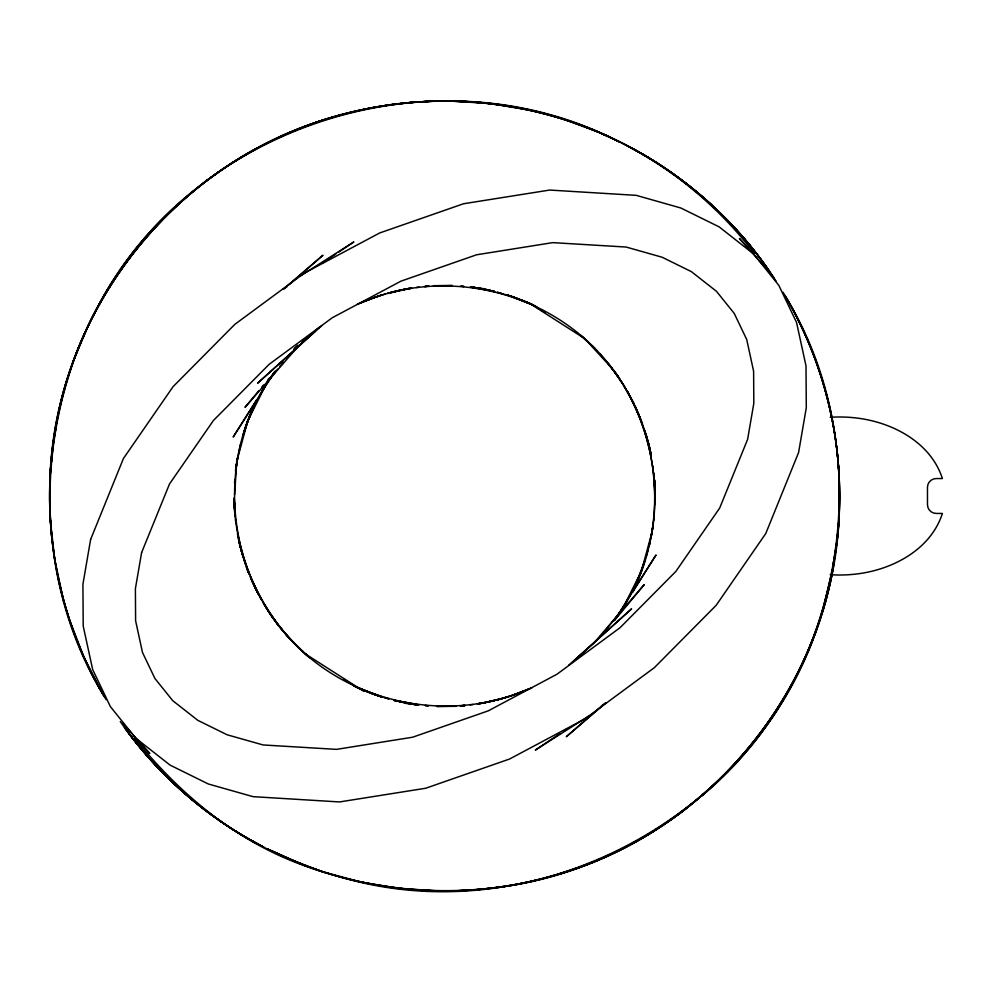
<?xml version="1.0" encoding="UTF-8"?>
<svg xmlns="http://www.w3.org/2000/svg" width="992" height="992" viewBox="0 0 992 992"><rect width="100%" height="100%" fill="white"/><g stroke="black" fill="none" stroke-linecap="round" stroke-linejoin="round"><path stroke-width="1.49" d="M234.174 498.852L235.129 515.728M654.956 503.911L654.522 480.872M234.162 497.984L235.129 515.852M654.918 504.159L654.484 480.674M49.6 499.695C49.327 458.639 55.329 417.57 67.506 378.361M234.608 483.092L234.769 480.19M654.038 519.039L654.199 516.15M654.943 503.118L655.191 498.778M234.36 499.187L234.075 503.713C236.989 559.984 261.962 614.06 303.502 652.24M234.645 494.673L236.753 461.553L247.789 420.868L265.955 384.598M652.562 528.947C660.883 473.221 646.387 415.586 613.44 369.966M49.96 478.739C54.92 314.551 173.612 162.353 331.626 117.465M839.257 513.261C834.297 677.449 715.604 829.647 557.591 874.535M234.62 482.744L234.831 479.657M653.84 520.068L654.274 513.893M655.03 503.068L655.253 499.98M51.646 461.987L52.105 455.898M52.34 452.848C64.517 329.232 140.43 214.892 248.025 153.338C326.145 108.798 419.405 91.438 508.214 106.107M836.529 543.715L832.66 568.924L823.05 608.617M836.764 540.665L837.223 534.576M836.839 543.008C847.292 456.506 828.06 366.904 783.072 292.293M60.934 402.963C49.811 447.838 46.996 494.624 52.092 540.553M235.65 471.25L236.332 465.136M652.55 529.926L653.232 523.813M653.728 519.225L654.236 514.637M235.575 471.969L236.939 460.449M652.624 528.674L653.294 522.92M653.815 518.593L654.15 515.716M235.65 470.096L237.981 455.799M651.012 537.639L653.331 523.33M235.488 470.382L238.154 455.13M650.802 538.396L653.195 524.669M53.035 443.709L54.944 433.814M55.49 430.974L56.036 428.147M832.908 565.266C840.794 527.93 840.98 489.292 837.124 451.447M834.024 562.427C808.108 728.413 665.533 866.611 498.827 887.294M236.666 462.074L237.968 456.072M648.979 546.443L650.281 540.442M650.926 537.441L652.228 531.427L649.09 545.687M238.539 453.381L240.758 443.474M833.156 567.325C810.613 692.577 723.974 803.47 607.935 855.712C537.292 887.418 457.498 898.479 381.002 885.893M61.306 401.562C89.342 282.993 176.44 180.792 288.399 133.114C400.446 84.283 534.812 91.785 640.621 153.016M652.066 531.898L641.427 571.132L622.592 608.753L604.103 632.338M645.99 557.281L647.131 553.09M649.028 546.096L650.169 541.892M242.606 437.125L243.883 432.648M645.346 559.352L636.046 583.953M647.032 553.387L648.309 548.923M822.579 610.08C767.188 810.241 540.752 935.729 341.57 877.362M243.598 433.74L247.888 420.596M243.573 433.74L248.198 420M244.367 430.516L251.137 412.932M637.038 581.771L644.329 562.836M73.78 359.885L88.995 324.012M245.718 426.746L252.018 410.924M248.508 419.194L254.113 406.546M635.736 584.04L641.328 571.404L645.135 559.724L640.559 573.376L633.789 588.343M248.657 418.624L251.125 413.18M800.234 667.988C841.526 583.073 850.714 483.29 825.778 392.224M258.094 398.598L260.065 394.717M626.014 603.161L627.452 600.408M628.878 597.668L632.462 590.81M621.972 609.733L627.291 600.396M97.886 306.702C192.597 124.322 436.158 46.822 618.648 141.521C589.93 127.199 559.327 116.845 528.042 109.864M260.276 394.407L267.753 381.486M622.207 609.224L630.441 595.002M791.343 685.298C739.598 780.853 646.772 852.76 541.334 879.024C459.879 899.322 372.31 892.676 294.326 861.912C230.553 836.764 177.332 791.021 134.59 738.184M274.474 372.136L233.194 437.013L256.742 399.714C215.785 481.666 232.512 584.586 298.927 648.173C359.24 705.709 451.918 722.226 528.451 689.279M614.742 619.864L656.034 554.987L632.487 592.286C673.432 510.334 656.704 407.414 590.29 343.827C529.988 286.291 437.298 269.774 360.766 302.721M262.037 390.848L273.854 372.595M616.937 616.974L626.398 602.38M266.625 383.681L271.746 375.943M624.303 605.74L614.904 619.926L644.217 584.635L593.191 643.758L573.649 661.168L631.606 608.815L568.726 665.186M267.257 382.267L271.721 376.03M273.507 373.525L275.292 371.033M613.924 620.967L619.281 613.478M268.646 380.271L274.834 371.752M615.263 619.033L621.463 610.514M266.625 383.247L277.723 369.098M279.57 366.742L283.266 362.018M286.043 358.484L287.891 356.128M258.689 390.873L244.999 407.365L298.332 346.196M261.615 387.339L263.574 384.983M267.48 380.271L269.44 377.915M294.636 348.44L297.699 345.34M187.637 195.97C44.107 314.365 6.845 537.763 104.148 696.334M701.58 796.03C845.11 677.635 882.372 454.237 785.069 295.666M300.626 344.15L315.58 330.832L257.61 383.185L321.656 325.798M289.044 284.704L322.921 255.266L283.154 289.329L287.01 286.738M601.338 706.279L566.308 736.734L606.075 702.671L602.218 705.262M293.644 349.258L298.195 345.365M301.605 342.451L318.643 327.881M203.36 183.185C275.826 127.125 368.069 97.588 459.656 101.469C575.013 104.16 685.026 162.217 754.627 253.816M685.757 808.902C636.814 846.511 579.068 872.464 518.444 884.083M323.008 262.607L325.574 260.884M328.154 259.16L335.866 253.989M338.433 252.266L353.859 241.924L300.117 276.185M559.786 733.696L535.358 750.076L589.099 715.815M563.642 731.116L566.209 729.393M357.058 304.383L375.931 296.893M513.286 695.107L532.158 687.617M358.658 303.664L378.832 295.852M510.384 696.148L530.559 688.336M366.147 300.564L382.032 294.971M504.308 698.046L524.52 690.928M368.627 299.497L378.25 296.335M381.002 295.43L385.132 294.066M501.332 698.839L508.214 696.57M516.472 693.854L520.602 692.503M377.282 296.36L381.647 295.132M387.488 293.483L411.122 288.25M501.741 698.517L484.071 702.708M504.655 697.698L511.934 695.64M387.773 293.409L399.702 290.148L411.903 288.139M489.515 701.852L508.896 696.558M351.552 112.071C227.714 141.31 121.495 234.298 76.285 353.251C32.166 465.236 43.598 596.911 106.144 699.707M390.662 292.578L405.046 289.131M484.17 702.869L502.87 698.393M351.329 112.121L370.983 107.88M390.674 292.404L410.49 288.089M478.727 703.911L499.956 699.286M537.962 879.854C458.874 899.087 373.972 893.184 298.381 862.966M478.107 703.75L481.083 703.229M477.326 703.861L487.99 702.1M370.772 107.917L390.588 104.668M407.948 288.598L410.874 288.213M462.222 705.87L465.149 705.486L460.462 705.82M478.342 703.787L481.269 703.402M390.402 104.706L410.328 102.461M479.062 889.514L498.629 887.332M416.256 287.457L419.132 287.134M424.886 286.502L427.763 286.18M461.454 705.82L464.33 705.498M470.084 704.866L472.961 704.543M424.514 286.514L428.953 286.204M460.263 705.796L464.715 705.486M410.167 102.486L430.156 101.246M478.888 889.539C406.112 895.85 331.7 881.603 266.538 848.557L294.376 861.242M425.68 286.366L428.755 286.18M434.36 285.783L452.042 285.584M456.332 706.18L437.174 706.416M430.007 101.246C490.928 99.014 552.209 111.129 607.749 136.226M433.541 285.684L452.364 285.535M436.852 706.465L455.688 706.316M451.211 285.721L433.405 285.882L451.596 285.721M436.517 706.23L455.812 706.118L437.621 706.279M449.996 101.01L489.577 103.528L528.649 110M439.22 890.99L399.64 888.472L360.567 882M460.858 286.192L463.797 286.403M425.419 705.597L428.358 705.808M461.02 286.204L463.909 286.477M471.113 287.159L475.441 287.581M413.788 704.419L418.103 704.841M425.32 705.523L428.197 705.796M475.54 287.544L472.502 287.134L475.391 287.705M480.116 288.151L483.154 288.56M406.063 703.44L409.101 703.849M413.676 704.456L416.714 704.866L413.825 704.295M470.282 287.134L483.203 288.945M418.934 704.866L404.575 702.857L394.729 700.402L418.277 704.804M470.952 287.196L487.196 289.664M471.15 287.06L494.636 291.512M418.066 704.94L394.593 700.488M478.293 288.275L494.214 291.4M395.002 700.6L410.924 703.725M478.28 288.151L491.052 290.718M393.911 700.426L410.948 703.849M361.175 882.136L322.239 871.596M484.642 289.143L494.487 291.598L488.634 290.036M497.302 292.293L514.848 297.451M497.513 292.305L501.828 293.496M381.746 696.706L356.574 687.258M384.685 697.574L389.112 698.864M510.545 296.174L534.762 305.722M381.436 696.694L371.752 693.681L354.454 686.278M384.202 697.55L388.343 698.839M566.841 120.354L596.75 131.576M322.375 871.646L303.726 865.049L267.567 849.127M321.83 871.46L285.907 857.708M507.11 294.884L526.219 301.766L536.66 306.801M375.286 694.66L355.161 686.452M378.014 695.64L382.106 697.116M507.346 294.884L532.22 304.631M381.87 697.116L362.328 689.948L352.991 685.435M510.471 295.876L530.794 303.763L538.668 308.537M378.746 696.124L358.422 688.237L350.548 683.463M516.212 298.009L532.642 304.742M599.552 132.73L620.273 142.228M302.61 864.627L266.687 848.668M266.352 848.52L284.58 857.15M609.1 136.884L618.611 141.484M621.649 142.873L624.34 144.299M627.018 145.725C683.575 174.902 732.493 218.352 768.936 270.456M262.198 846.275C205.642 817.098 156.724 773.648 120.28 721.544M623.856 143.964L626.411 145.353M628.978 146.742L640.497 152.979M265.372 848.036C210.85 820.21 162.998 779.588 126.604 730.372M625.406 144.758C680.239 173.042 728.227 214.334 764.522 264.219M629.04 146.692L645.532 155.868M260.189 845.308C206.671 817.098 159.972 776.339 124.434 727.409M641.849 153.76C688.002 180.346 728.537 216.43 760.604 258.924M541.297 310.124L545.228 312.505M343.988 679.495L346.617 681.082M641.787 153.673C694.772 184.314 740.503 227.304 774.281 278.355M646.759 156.637C687.072 180.668 722.932 211.978 752.457 248.446M529.257 303.155L584.697 338.644L612.411 368.85M304.532 653.356L363.828 691.325M583.742 338.185L587.214 341.112M303.155 651.868L285.708 634.285M305.474 653.815L307.78 655.774M579.65 334.614L587.301 341.248M310.657 658.328L298.629 647.9L285.758 634.198M581.101 335.519L595.225 348.886L583.656 337.9M297.253 646.189L308.115 656.481M297.141 646.114L303.453 652.104M305.561 654.1L307.669 656.096M591.406 345.216L596.452 350.424M592.571 346.208L596.527 350.424M748.489 248.322L739.387 238.477L766.233 268.472M140.74 743.678L149.829 753.523L122.983 723.528M600.16 354.181L606.769 361.882M608.654 364.089L620.558 380.506M267.245 609.472L277.772 624.662L290.817 639.877M128.613 733.076C164.424 780.555 210.862 820.037 263.822 847.156C208.915 819.02 161.002 777.629 124.707 727.781M607.104 362.266L616.962 374.802L622.368 383.383M272.254 617.198L277.636 624.042L270.556 614.718M279.422 626.312L283.018 630.875M608.096 363.394L618.673 377.282M279.36 626.299L282.894 630.924M614.073 371.132L619.343 378.733M621.972 382.528L623.732 385.07M266.191 607.91L267.84 610.303M269.489 612.684L277.723 624.613M764.782 264.591L776.24 281.344M623.918 385.838L625.456 388.294M627.006 390.749L628.556 393.204M264.529 604.934L271.486 615.97M620.93 381.015L622.443 383.495M623.956 385.987L625.468 388.467M626.981 390.96L628.494 393.44M264.504 604.773L269.799 613.478M625.952 389.112L630.404 397.209M631.892 399.912L634.124 403.967M258.813 594.791L250.294 576.687L254.907 587.648L261.876 600.358M260.301 597.482L261.776 600.185M263.264 602.888L264.752 605.579M628.035 392.906L629.424 395.448M630.825 397.99L634.31 404.352M786.83 298.666L796.402 316.324M102.536 693.582L83.96 657.175M92.715 675.49L102.387 693.334M789.682 303.701C808.604 337.912 822.529 374.852 830.85 413.044M99.535 688.299C80.612 654.088 66.7 617.148 58.367 578.956M631.755 399.702L637.509 411.395M251.708 580.605L258.751 594.902M796.502 316.51L805.206 334.713M630.007 395.932L639.27 415.412M250.616 577.976L257.895 593.29M634.719 405.381L642.531 423.82M247.281 569.606L249.091 573.86L246.549 567.089M634.88 405.728L640.063 418.054M246.289 567.089L249.166 573.946M805.256 334.825C824.513 378.101 835.971 424.762 838.91 472.031M84.01 657.287L69.304 619.293M638.65 414.048L641.167 420.844M639.778 416.863L646.499 435.736M244.28 560.616L248.918 573.686M644.8 431.173L648.892 444.416L651.285 456.494M240.783 549.06L245.78 565.242M69.328 619.33L63.438 599.776L54.758 559.823M644.639 430.602L649.338 446.251L651.322 456.667M243.288 557.132L239.878 545.749L237.621 533.845M646.052 434.471L651.087 454.113M238.502 539.288L243.164 557.529M63.476 599.9C54.61 567.064 49.984 533.126 49.6 499.112M646.858 437.249L651.26 455.316M238.7 539.698L242.358 554.751M237.634 534.006L240.337 547.584M237.497 533.584L237.919 536.449M54.783 559.972L50.282 519.486M652.872 466.029L653.294 469.092M235.513 519.833L235.922 522.908M653.802 473.209L654.236 477.797M653.827 473.122L654.224 477.648M654.484 479.954L655.204 495.888M234.149 499.013L234.868 514.935M654.596 479.855L655.204 498.43M234.174 498.207L234.521 509.045M830.192 417.31A139.922 139.922 0 0 1 855.873 417.93C891.944 421.997 930.645 442.06 942.4 478.553L936.237 478.553A8.742 8.742 0 0 0 927.47 487.27L927.483 504.73A8.742 8.742 0 0 0 936.237 513.434L942.4 513.447C930.645 549.94 891.944 570.003 855.873 574.07A139.922 139.922 0 0 1 830.192 574.69M90.619 539.474L82.919 584.276L83.216 626.126L92.69 669.612L110.397 706.626L135.668 738.098L170.054 765.105L208.32 783.978L252.985 796.65L339.537 801.945L425.704 788.243L509.59 759.016L585.032 718.803L654.41 667.616L716.162 605.318L765.787 533.498L798.597 452.526L806.298 407.724L806 365.874L796.526 322.388L778.819 285.374L753.548 253.902L719.175 226.895L680.896 208.022L636.232 195.35L549.692 190.055L463.524 203.757L379.626 232.984L304.197 273.197L234.806 324.384L173.054 386.682L123.43 458.502L90.619 539.474M141.608 552.606L135.396 588.653L135.606 620.744L142.488 652.476L154.95 678.54L172.769 700.699L197.83 720.353L227.156 734.787L263.091 744.955L336.486 749.369L412.622 737.217L488.3 710.83L556.946 674.25L620.087 627.676L675.812 571.479L719.696 508.04L747.608 439.394L753.821 403.347L753.61 371.256L746.728 339.524L734.266 313.46L716.447 291.301L691.387 271.647L662.073 257.213L626.126 247.045L552.73 242.631L476.594 254.783L400.917 281.17L332.27 317.75L269.142 364.324L213.404 420.521L169.52 483.96L141.608 552.606M263.202 388.839L260.338 394.332L264.976 386.26L263.202 388.839"/></g></svg>
